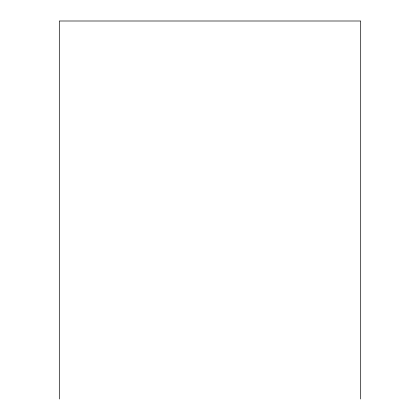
<?xml version="1.0" encoding="UTF-8"?>
<svg xmlns="http://www.w3.org/2000/svg" width="420" height="420" viewBox="0 0 420 420"><rect width="100%" height="100%" fill="white"/><g stroke="black" fill="none" stroke-linecap="round" stroke-linejoin="round"><path stroke-width="0.63" d="M360.691 399L360.691 21L59.309 21L59.309 399"/></g></svg>
